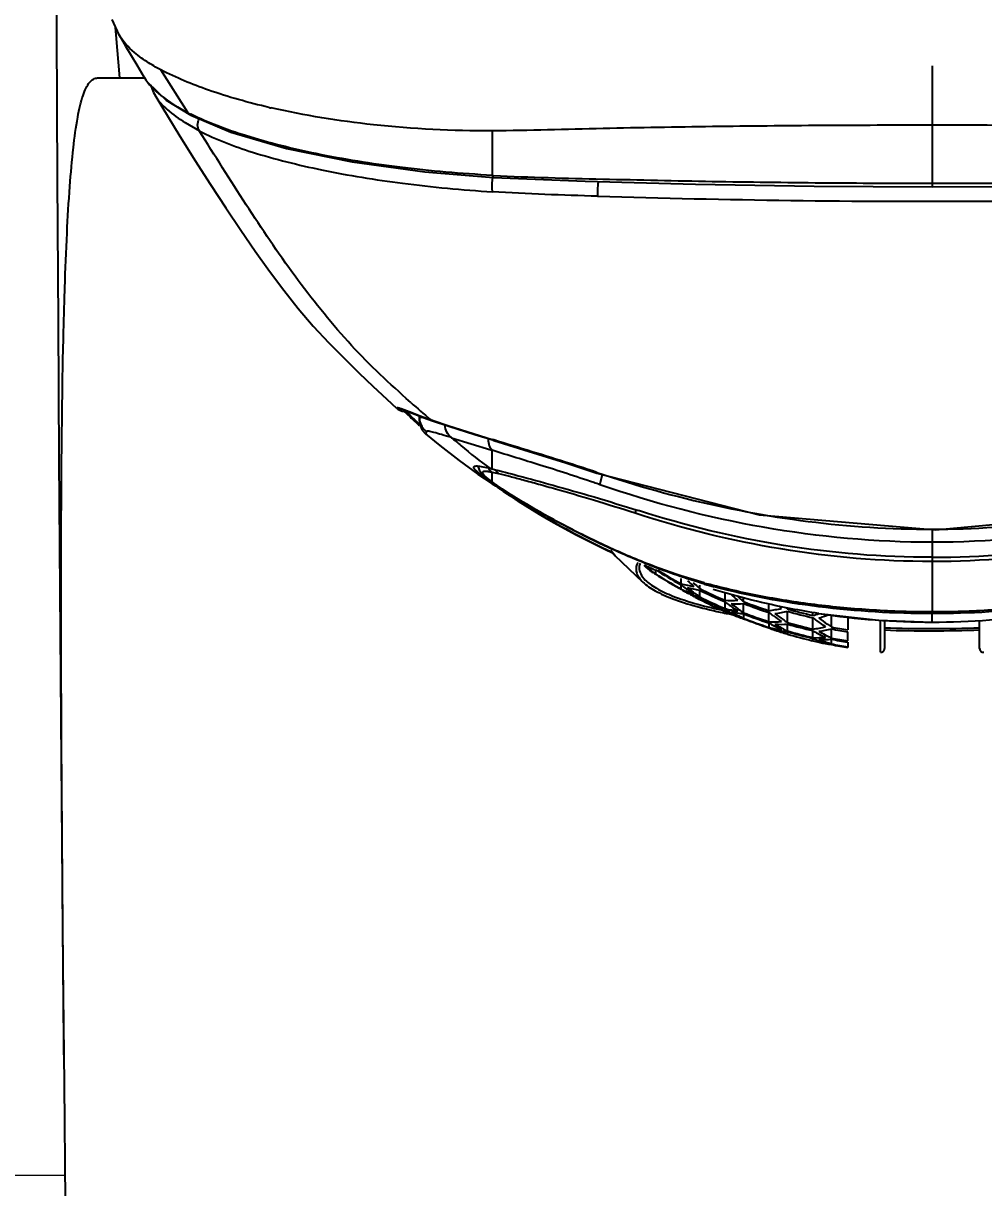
# Model space of a CAD drawing. Header units: millimetres. Extents: x 0 to 4679, y -4094 to -981.
# Drawn here: x 3083.22 to 3109.45, y -3033.3 to -3001.49 of the extents above; entities that cross this region are included whole.
import ezdxf

# ---------------------------------------------------------------- set-up
doc = ezdxf.new("R2010")
doc.units = ezdxf.units.MM
doc.layers.add('내부선 및 부속', color=4, linetype='Continuous')
doc.layers.add('치수선', color=7, linetype='Continuous')
doc.styles.add('____', font='')
doc.styles.add('맑은고딕_치수', font='malgun.ttf', dxfattribs={"height": 25})
doc.styles.get('____').set_extended_font_data('굴림')
doc.dimstyles.new('MSADIM', dxfattribs={"dimtxt": 33, "dimasz": 17, "dimexe": 10, "dimexo": 7.5, "dimgap": 10, "dimtad": 0, "dimtih": 1, "dimtoh": 1, "dimdec": 0, "dimzin": 1, "dimdsep": 46, "dimtxsty": '____', "dimcen": 11.25, "dimadec": 0, "dimazin": 0, "dimtfac": 1, "dimtdec": 0, "dimtix": 1, "dimtmove": 0, "dimatfit": 3, "dimfxl": 1, "dimtolj": 1, "dimtzin": 1, "dimarcsym": 0})
doc.dimstyles.new('계림치수_맑은고딕', dxfattribs={"dimtxt": 25, "dimasz": 20, "dimexe": 20, "dimexo": 0.0625, "dimgap": 10, "dimtad": 1, "dimdec": 0, "dimzin": 0, "dimdsep": 46, "dimtxsty": '맑은고딕_치수', "dimcen": 0.09, "dimadec": 0, "dimazin": 0, "dimtfac": 1, "dimtdec": 0, "dimtofl": 0, "dimtmove": 0, "dimatfit": 3, "dimfxl": 1, "dimtolj": 1, "dimtzin": 0, "dimarcsym": 0})

# ---------------------------------------------------------------- blocks, each defined once
blk = doc.blocks.new('*D9')
at = {"layer": '치수선', "color": 0, "lineweight": -2, "transparency": 16777216}
for p, q in [((2998.042, -3082.963), (2998.042, -2899.272)), ((3218.042, -3082.963), (3218.042, -2899.272)), ((3015.042, -2909.272), (3201.042, -2909.272))]:
    blk.add_line(p, q, dxfattribs=at)
at = {"layer": '치수선', "color": 0, "transparency": 16777216}
for points in [[(3015.042, -2906.438), (3015.042, -2912.105), (2998.042, -2909.272)], [(3201.042, -2906.438), (3201.042, -2912.105), (3218.042, -2909.272)]]:
    blk.add_solid(points, dxfattribs=at)
at = {"layer": '치수선', "color": 0, "transparency": 16777216, "insert": (3108.042, -2886.455), "char_height": 25, "attachment_point": 5, "style": '____'}
blk.add_mtext('\\A1;220', dxfattribs=at)
blk = doc.blocks.new('*D32')
at = {"layer": '치수선', "color": 0, "lineweight": -2, "transparency": 16777216}
for p, q in [((2757.987, -3028.022), (2757.987, -2821.2)), ((3458.042, -3028.022), (3458.042, -2821.2)), ((2777.987, -2841.2), (3438.042, -2841.2))]:
    blk.add_line(p, q, dxfattribs=at)
at = {"layer": '치수선', "color": 0, "transparency": 16777216}
for points in [[(2777.987, -2837.866), (2777.987, -2844.533), (2757.987, -2841.2)], [(3438.042, -2837.866), (3438.042, -2844.533), (3458.042, -2841.2)]]:
    blk.add_solid(points, dxfattribs=at)
at = {"layer": '치수선', "color": 0, "transparency": 16777216, "insert": (3108.014, -2818.283), "char_height": 25, "attachment_point": 5, "style": '맑은고딕_치수'}
blk.add_mtext('\\A1;700', dxfattribs=at)

msp = doc.modelspace()

# ---------------------------------------------------------------- linework, layer by layer
at = {"layer": '내부선 및 부속', "linetype": 'Continuous'}
for p, q in [((3084.106, -2997.603), (3084.125, -3001.725)), ((3085.641, -3001.382), (3085.831, -3001.801)), ((3084.125, -3001.725), (3084.147, -3005.755)), ((3085.734, -3001.599), (3085.751, -3001.801)), ((3085.751, -3001.801), (3085.851, -3002.977)), ((3085.827, -3001.794), (3086.016, -3002.11)), ((3086.016, -3002.11), (3086.323, -3002.625)), ((3086.323, -3002.625), (3086.516, -3002.948)), ((3108.041, -3002.646), (3108.041, -3005.855)), ((3085.248, -3002.981), (3085.562, -3002.979)), ((3085.849, -3002.977), (3086.545, -3002.973)), ((3086.516, -3002.948), (3086.524, -3002.961)), ((3087.715, -3003.928), (3086.978, -3002.761)), ((3086.616, -3003.091), (3087.126, -3003.584)), ((3086.695, -3003.167), (3086.774, -3003.379)), ((3086.774, -3003.379), (3086.829, -3003.472)), ((3086.81, -3003.442), (3086.829, -3003.472)), ((3086.81, -3003.442), (3087.028, -3003.804)), ((3087.126, -3003.584), (3087.797, -3003.998)), ((3087.028, -3003.804), (3087.471, -3004.526)), ((3087.714, -3003.928), (3087.767, -3003.981)), ((3087.796, -3003.999), (3088.887, -3004.461)), ((3087.64, -3004.2), (3088.03, -3004.425)), ((3087.471, -3004.526), (3087.909, -3005.224)), ((3088.887, -3004.461), (3090.413, -3004.91)), ((3096.03, -3004.427), (3096.03, -3005.641)), ((3090.413, -3004.91), (3092.199, -3005.274)), ((3087.909, -3005.224), (3088.338, -3005.893)), ((3092.199, -3005.274), (3094.187, -3005.544)), ((3094.187, -3005.544), (3096.064, -3005.699)), ((3084.147, -3005.755), (3084.17, -3009.641)), ((3088.338, -3005.893), (3088.755, -3006.532)), ((3096.015, -3005.856), (3096.014, -3005.987)), ((3096.037, -3005.694), (3096.015, -3005.856)), ((3096.03, -3005.641), (3096.066, -3005.643)), ((3096.064, -3005.699), (3098.566, -3005.802)), ((3098.566, -3005.802), (3101.579, -3005.884)), ((3101.579, -3005.884), (3104.817, -3005.938)), ((3108.041, -3005.855), (3108.041, -3005.956)), ((3096.014, -3005.987), (3096.03, -3006.09)), ((3104.817, -3005.938), (3108.041, -3005.956)), ((3108.041, -3005.956), (3111.266, -3005.938)), ((3088.755, -3006.532), (3089.16, -3007.138)), ((3089.16, -3007.138), (3089.555, -3007.712)), ((3089.555, -3007.712), (3089.943, -3008.258)), ((3089.943, -3008.258), (3090.332, -3008.78)), ((3090.332, -3008.78), (3090.73, -3009.281)), ((3090.73, -3009.281), (3091.14, -3009.761)), ((3084.17, -3009.641), (3084.195, -3013.382)), ((3091.14, -3009.761), (3091.563, -3010.215)), ((3091.563, -3010.215), (3091.993, -3010.648)), ((3091.993, -3010.648), (3092.397, -3011.042)), ((3092.397, -3011.042), (3092.768, -3011.396)), ((3092.768, -3011.396), (3093.151, -3011.754)), ((3093.151, -3011.754), (3093.414, -3011.998)), ((3093.806, -3011.846), (3093.681, -3011.734)), ((3093.414, -3011.998), (3093.415, -3011.999)), ((3093.415, -3011.999), (3093.434, -3011.985)), ((3093.424, -3012.006), (3093.449, -3012.026)), ((3093.449, -3012.026), (3093.506, -3012.059)), ((3093.506, -3012.059), (3093.571, -3012.08)), ((3093.545, -3012.014), (3093.833, -3012.123)), ((3093.571, -3012.08), (3093.642, -3012.085)), ((3093.599, -3012.051), (3093.601, -3012.052)), ((3093.601, -3012.052), (3093.622, -3012.058)), ((3093.622, -3012.058), (3093.657, -3012.07)), ((3093.642, -3012.085), (3093.681, -3012.078)), ((3093.657, -3012.07), (3093.706, -3012.088)), ((3093.706, -3012.088), (3093.768, -3012.11)), ((3093.768, -3012.11), (3093.842, -3012.139)), ((3093.833, -3012.123), (3094.029, -3012.199)), ((3093.842, -3012.139), (3094.03, -3012.21)), ((3094.029, -3012.199), (3094.059, -3012.21)), ((3094.03, -3012.21), (3094.144, -3012.252)), ((3094.037, -3012.212), (3094.037, -3012.223)), ((3094.037, -3012.223), (3094.037, -3012.216)), ((3094.037, -3012.216), (3094.037, -3012.216)), ((3094.037, -3012.233), (3094.039, -3012.256)), ((3094.037, -3012.237), (3094.037, -3012.32)), ((3094.042, -3012.256), (3094.042, -3012.214)), ((3094.139, -3012.269), (3094.044, -3012.254)), ((3094.059, -3012.21), (3094.335, -3012.311)), ((3094.391, -3012.346), (3094.139, -3012.269)), ((3094.144, -3012.252), (3094.272, -3012.3)), ((3093.876, -3012.326), (3093.916, -3012.362)), ((3094.037, -3012.32), (3094.037, -3012.328)), ((3094.037, -3012.328), (3094.06, -3012.474)), ((3094.06, -3012.474), (3094.118, -3012.6)), ((3094.118, -3012.6), (3094.205, -3012.701)), ((3094.272, -3012.3), (3094.395, -3012.345)), ((3094.395, -3012.345), (3094.335, -3012.311)), ((3094.395, -3012.345), (3094.844, -3012.496)), ((3094.813, -3012.475), (3096.03, -3012.852)), ((3094.844, -3012.496), (3095.552, -3012.716)), ((3094.205, -3012.7), (3094.594, -3013.023)), ((3094.916, -3012.807), (3095.989, -3013.138)), ((3095.552, -3012.716), (3096.071, -3012.879)), ((3096.03, -3012.854), (3096.071, -3012.88)), ((3096.072, -3012.867), (3096.03, -3012.854)), ((3096.071, -3012.88), (3096.071, -3012.88)), ((3096.071, -3012.88), (3096.895, -3013.138)), ((3094.594, -3013.023), (3095.121, -3013.433)), ((3095.966, -3013.069), (3096.029, -3013.151)), ((3095.989, -3013.138), (3096.03, -3013.15)), ((3096.895, -3013.138), (3098.037, -3013.494)), ((3084.195, -3013.382), (3084.22, -3016.992)), ((3095.121, -3013.433), (3095.634, -3013.8)), ((3098.037, -3013.494), (3098.888, -3013.772)), ((3095.633, -3013.582), (3095.673, -3013.687)), ((3095.634, -3013.8), (3096.023, -3014.058)), ((3095.673, -3013.687), (3095.728, -3013.766)), ((3095.681, -3013.586), (3095.964, -3013.643)), ((3095.728, -3013.766), (3095.789, -3013.83)), ((3095.789, -3013.83), (3095.859, -3013.893)), ((3095.963, -3013.644), (3096.002, -3013.653)), ((3096.03, -3013.755), (3095.968, -3013.701)), ((3096.002, -3013.653), (3096.02, -3013.657)), ((3096.03, -3013.653), (3096.03, -3013.645)), ((3096.03, -3013.659), (3096.03, -3013.653)), ((3096.03, -3013.953), (3096.03, -3013.755)), ((3096.213, -3013.796), (3096.03, -3013.756)), ((3098.888, -3013.772), (3098.887, -3013.756)), ((3098.888, -3013.773), (3103.321, -3014.914)), ((3098.968, -3014.092), (3099.042, -3013.814)), ((3095.859, -3013.893), (3095.941, -3013.959)), ((3095.941, -3013.959), (3096.01, -3014.011)), ((3096.009, -3014.008), (3096.065, -3014.049)), ((3096.03, -3014.014), (3096.03, -3013.953)), ((3096.03, -3014.023), (3096.03, -3014.014)), ((3096.03, -3014.024), (3096.03, -3014.046)), ((3096.03, -3014.046), (3096.03, -3014.066)), ((3096.038, -3014.051), (3096.03, -3014.046)), ((3096.03, -3014.066), (3096.03, -3014.066)), ((3096.03, -3014.066), (3096.114, -3014.12)), ((3096.065, -3014.049), (3096.151, -3014.109)), ((3096.065, -3014.089), (3096.253, -3014.216)), ((3096.114, -3014.12), (3096.24, -3014.2)), ((3096.151, -3014.109), (3096.219, -3014.156)), ((3096.219, -3014.155), (3096.231, -3014.163)), ((3096.219, -3014.156), (3096.603, -3014.404)), ((3096.231, -3014.163), (3096.219, -3014.156)), ((3096.24, -3014.2), (3096.293, -3014.234)), ((3096.253, -3014.216), (3096.349, -3014.28)), ((3096.603, -3014.404), (3097.099, -3014.702)), ((3097.099, -3014.702), (3097.662, -3015.021)), ((3099.95, -3014.777), (3099.93, -3014.872)), ((3097.662, -3015.021), (3098.29, -3015.355)), ((3103.321, -3014.914), (3108.135, -3015.328)), ((3108.135, -3015.328), (3112.905, -3014.884)), ((3098.29, -3015.355), (3098.978, -3015.695)), ((3108.041, -3015.333), (3108.041, -3015.664)), ((3098.978, -3015.695), (3099.717, -3016.026)), ((3108.041, -3015.664), (3108.041, -3017.614)), ((3099.255, -3015.884), (3099.39, -3016.032)), ((3099.39, -3016.032), (3099.271, -3015.893)), ((3100.141, -3016.75), (3099.39, -3016.032)), ((3099.717, -3016.026), (3100.47, -3016.329)), ((3100.003, -3016.212), (3099.979, -3016.267)), ((3100.171, -3016.285), (3100.236, -3016.351)), ((3100.236, -3016.351), (3100.313, -3016.416)), ((3100.326, -3016.352), (3100.337, -3016.357)), ((3100.47, -3016.329), (3101.201, -3016.589)), ((3100.497, -3016.532), (3100.497, -3016.422)), ((3108.048, -3016.19), (3108.035, -3016.19)), ((3100.326, -3016.425), (3100.332, -3016.43)), ((3101.819, -3016.776), (3101.176, -3016.58)), ((3101.186, -3016.795), (3101.186, -3016.651)), ((3101.201, -3016.589), (3101.828, -3016.779)), ((3084.22, -3016.992), (3084.247, -3020.49)), ((3101.173, -3016.819), (3101.186, -3016.826)), ((3101.188, -3016.941), (3101.188, -3016.826)), ((3101.363, -3017.019), (3101.359, -3017.017)), ((3101.688, -3016.971), (3101.697, -3016.972)), ((3101.695, -3016.929), (3101.695, -3016.834)), ((3101.695, -3017.154), (3101.695, -3016.972)), ((3101.828, -3016.779), (3101.819, -3016.776)), ((3101.828, -3016.779), (3101.819, -3016.776)), ((3101.829, -3016.78), (3101.828, -3016.779)), ((3102.386, -3017.248), (3102.386, -3017.032)), ((3101.521, -3017.109), (3101.526, -3017.111)), ((3101.689, -3017.172), (3101.695, -3017.174)), ((3101.697, -3017.225), (3101.697, -3017.174)), ((3102.37, -3017.284), (3102.388, -3017.291)), ((3102.386, -3017.475), (3102.386, -3017.291)), ((3102.895, -3017.286), (3102.895, -3017.172)), ((3102.895, -3017.588), (3102.895, -3017.34)), ((3103.586, -3017.532), (3103.586, -3017.346)), ((3102.354, -3017.593), (3102.368, -3017.596)), ((3102.388, -3017.551), (3102.365, -3017.541)), ((3102.368, -3017.596), (3102.382, -3017.599)), ((3102.378, -3017.492), (3102.386, -3017.496)), ((3102.388, -3017.551), (3102.388, -3017.496)), ((3102.401, -3017.557), (3102.388, -3017.551)), ((3102.533, -3017.629), (3102.547, -3017.632)), ((3102.72, -3017.691), (3102.728, -3017.694)), ((3102.897, -3017.743), (3102.897, -3017.62)), ((3103.586, -3017.834), (3103.586, -3017.586)), ((3104.095, -3017.857), (3104.095, -3017.548)), ((3104.786, -3017.665), (3104.786, -3017.578)), ((3104.946, -3017.609), (3106.576, -3017.792)), ((3105.295, -3017.977), (3105.295, -3017.648)), ((3108.041, -3017.845), (3108.041, -3017.614)), ((3103.576, -3017.863), (3103.586, -3017.866)), ((3103.588, -3017.991), (3103.588, -3017.866)), ((3104.095, -3018.087), (3104.095, -3017.9)), ((3104.786, -3018.036), (3104.786, -3017.728)), ((3105.741, -3017.698), (3105.741, -3018.057)), ((3106.576, -3017.792), (3108.041, -3017.845)), ((3106.631, -3018.668), (3106.631, -3017.794)), ((3106.741, -3017.798), (3106.741, -3018.569)), ((3108.041, -3017.845), (3108.041, -3017.845)), ((3109.341, -3018.569), (3109.341, -3017.794)), ((3103.746, -3018.063), (3103.759, -3018.068)), ((3103.924, -3018.116), (3103.909, -3018.111)), ((3103.91, -3018.118), (3103.928, -3018.123)), ((3103.928, -3018.123), (3103.91, -3018.118)), ((3103.93, -3018.118), (3103.924, -3018.116)), ((3104.097, -3018.174), (3104.097, -3018.109)), ((3104.776, -3018.077), (3104.788, -3018.079)), ((3104.781, -3018.288), (3104.786, -3018.289)), ((3104.786, -3018.268), (3104.786, -3018.079)), ((3104.788, -3018.356), (3104.788, -3018.289)), ((3105.295, -3018.279), (3105.295, -3018.03)), ((3105.297, -3018.44), (3105.297, -3018.311)), ((3105.741, -3018.358), (3105.741, -3018.109)), ((3104.788, -3018.356), (3104.77, -3018.352)), ((3104.98, -3018.402), (3104.951, -3018.395)), ((3104.951, -3018.395), (3104.963, -3018.397)), ((3104.96, -3018.389), (3104.952, -3018.388)), ((3104.963, -3018.397), (3104.98, -3018.401)), ((3105.141, -3018.389), (3105.124, -3018.383)), ((3105.124, -3018.428), (3105.13, -3018.429)), ((3105.129, -3018.432), (3105.124, -3018.431)), ((3105.297, -3018.458), (3105.297, -3018.452)), ((3105.736, -3018.39), (3105.741, -3018.391)), ((3105.741, -3018.39), (3105.741, -3018.52)), ((3105.741, -3018.55), (3105.741, -3018.532)), ((3084.247, -3020.49), (3084.275, -3023.891)), ((3084.275, -3023.891), (3084.304, -3027.212)), ((3084.304, -3027.212), (3084.335, -3030.469)), ((3084.335, -3030.469), (3084.366, -3033.67))]:
    msp.add_line(p, q, dxfattribs=at)
at = {"layer": '내부선 및 부속', "linetype": 'Continuous', "lineweight": 18}
msp.add_line((3084.359, -3032.963), (2808.042, -3032.963), dxfattribs=at)
at = {"layer": '내부선 및 부속', "linetype": 'Continuous'}
for centre, radius, start, end in [((3085.178, -2928.139), 74.841, 270.29392, 270.51353), ((3090.713, -2998.135), 6.523, 242.6292, 243.4382), ((3087.898, -3003.801), 0.223, 233.9338, 242.6756), ((3094.451, -2984.399), 19.906, 256.8909, 257.0397), ((3128.461, -2972.966), 52.083, 228.2893, 229.0639), ((3108.101, -2996.9), 20.983, 226.4139, 227.3198), ((3101.505, -3004.571), 10.848, 223.6006, 225.2883), ((3102.801, -3003.278), 12.679, 225.236, 225.5442), ((3094.535, -3012.244), 0.498, 181.3728, 189.5653), ((3108.097, -2996.903), 20.978, 227.4669, 227.6542), ((3103.103, -3002.971), 13.11, 225.5439, 225.8147), ((3103.411, -3002.654), 13.552, 225.8152, 226.1903), ((3108.096, -2996.905), 20.976, 227.6542, 227.8902), ((3094.538, -3012.243), 0.501, 189.5484, 232.5473), ((3099.193, -2998.789), 14.369, 250.2399, 250.4848), ((3099.673, -2997.426), 15.814, 250.4952, 252.1013), ((3024.043, -3013.422), 71.987, 359.92838, 0.21659), ((3052.363, -3013.457), 43.667, 359.7528, 359.9276), ((3096.203, -3013.503), 0.307, 205.2708, 216.1755), ((3096.19, -3013.512), 0.291, 216.2389, 220.3818), ((3095.573, -3015.601), 1.994, 76.7691, 77.0452), ((3099.932, -3008.28), 6.963, 234.8271, 235.577), ((3100.249, -3007.818), 7.523, 235.5748, 235.8915), ((3098.138, -3011.145), 3.568, 233.3654, 233.5921), ((3098.243, -3011.003), 3.745, 233.5917, 233.7695), ((3098.802, -3010.253), 4.679, 233.6722, 234.5695), ((3102.734, -3004.172), 11.935, 235.869, 236.7847), ((3099.688, -3009.012), 6.204, 234.5429, 235.2953), ((3100.572, -3007.74), 7.753, 235.2791, 235.8363), ((3108.041, -2996.962), 20.897, 235.4022, 245.3053), ((3103.924, -3002.358), 14.105, 236.779, 237.2133), ((3102.031, -3005.571), 10.367, 235.9753, 236.433), ((3084.296, -3056.405), 44.785, 70.876, 71.1039), ((3103.602, -3003.175), 13.231, 236.5032, 238.1471), ((3108.273, -2996.432), 21.465, 236.1807, 240.007), ((3108.253, -2996.48), 21.414, 236.189, 237.8237), ((3108.554, -2995.969), 22.004, 236.7324, 245.1489), ((3108.456, -2996.158), 21.795, 237.8238, 245.1114), ((3108.703, -2995.713), 22.303, 239.9719, 240.3737), ((3108.725, -2995.675), 22.347, 240.3737, 240.5642), ((3108.735, -2995.657), 22.367, 240.564, 241.2912), ((3108.694, -2995.733), 22.28, 241.2913, 241.4836), ((3108.597, -2995.912), 22.078, 241.4819, 242.7237), ((3108.403, -2996.289), 21.653, 242.7231, 244.7029), ((3108.236, -2996.636), 21.269, 244.7098, 244.9369), ((3103.76, -3011.892), 5.673, 230.7566, 234.2171), ((3101.703, -3013.251), 3.393, 243.5553, 246.0654), ((3103.383, -3012.101), 5.296, 234.5762, 234.7441), ((3101.656, -3013.357), 3.277, 246.2711, 249.2513), ((3107.961, -3004.462), 14.098, 238.0263, 241.218), ((3101.221, -3015.246), 1.481, 232.7977, 234.5354), ((3102.273, -3013.196), 3.771, 238.9063, 239.0306), ((3101.319, -3015.108), 1.651, 234.5341, 236.1506), ((3102.452, -3013.245), 3.83, 237.6087, 239.2822), ((3103.579, -3012.141), 5.365, 234.2315, 234.9364), ((3107.958, -3004.764), 13.94, 237.6318, 240.6858), ((3107.958, -3004.719), 13.972, 237.7219, 240.7742), ((3107.962, -3004.418), 14.111, 238.2998, 241.3031), ((3106.27, -3011.439), 7.206, 227.0663, 228.8948), ((3107.968, -3004.746), 13.96, 240.6852, 240.9344), ((3107.968, -3004.702), 13.992, 240.7737, 241.014), ((3102.008, -3013.761), 3.144, 254.8374, 258.1345), ((3104.98, -3012.063), 6.09, 231.467, 233.1195), ((3103.655, -3012.879), 4.76, 238.7575, 240.9952), ((3102.674, -3013.804), 3.472, 244.6561, 247.7365), ((3104.866, -3012.213), 5.902, 233.1265, 233.4503), ((3103.553, -3013.059), 4.553, 241.0106, 241.7989), ((3102.168, -3013.844), 3.163, 255.0204, 258.0929), ((3105.102, -3012.183), 6.027, 231.5002, 233.4679), ((3102.832, -3013.882), 3.483, 244.8382, 247.8925), ((3103.871, -3012.871), 4.867, 238.8157, 239.5596), ((3104.752, -3012.368), 5.709, 233.4444, 235.6695), ((3102.001, -3013.796), 3.108, 258.1374, 261.3305), ((3102.63, -3013.912), 3.355, 247.8261, 250.9105), ((3104.985, -3012.341), 5.831, 233.4725, 233.9378), ((3102.161, -3013.878), 3.129, 258.095, 261.2999), ((3106.53, -3011.378), 7.361, 227.1117, 227.6886), ((3104.872, -3012.497), 5.637, 233.9306, 235.6995), ((3106.372, -3011.552), 7.126, 227.6848, 228.9787), ((3107.995, -3004.207), 14.196, 243.6546, 246.7268), ((3107.995, -3004.25), 14.196, 243.6624, 246.6571), ((3106.403, -3000.2), 17.198, 254.5741, 254.7819), ((3105.618, -3003.705), 13.637, 253.8679, 254.9989), ((3103.801, -3012.989), 4.73, 239.5564, 240.9876), ((3103.706, -3013.161), 4.534, 240.9847, 242.8897), ((3102.789, -3013.987), 3.37, 247.9871, 250.9432), ((3103.645, -3013.279), 4.401, 242.8967, 243.4036), ((3103.626, -3013.318), 4.357, 243.4039, 243.7226), ((3107.995, -3004.501), 14.134, 243.5324, 246.6209), ((3107.995, -3004.545), 14.113, 243.4902, 246.5501), ((3107.993, -3004.804), 13.926, 243.1192, 246.1625), ((3102.571, -3014.033), 3.22, 266.7131, 272.8772), ((3106.21, -3012.374), 6.228, 232.1401, 233.6075), ((3107.511, -3011.644), 7.365, 227.4856, 229.5515), ((3102.732, -3014.105), 3.239, 266.7935, 272.9226), ((3106.334, -3012.466), 6.169, 232.1723, 234.1898), ((3107.742, -3011.597), 7.474, 227.6549, 228.4479), ((3107.579, -3011.782), 7.228, 228.446, 229.6046), ((3108.018, -3004.006), 14.234, 248.9058, 251.8585), ((3108.018, -3004.048), 14.244, 248.9295, 251.8795), ((3105.464, -3002.548), 15.363, 258.4264, 259.0007), ((3103.159, -3014.316), 3.253, 256.2491, 259.4337), ((3104.915, -3013.235), 4.954, 239.3062, 241.3073), ((3103.821, -3014.318), 3.536, 246.3277, 248.567), ((3106.095, -3012.529), 6.035, 233.6124, 234.1575), ((3103.801, -3014.367), 3.484, 248.5714, 249.0822), ((3104.844, -3013.363), 4.808, 241.3158, 241.6225), ((3105.629, -3001.709), 16.218, 259.046, 259.2018), ((3105.101, -3013.255), 5, 239.3345, 241.0625), ((3103.313, -3014.405), 3.241, 256.4025, 259.487), ((3103.792, -3014.39), 3.459, 249.0816, 250.0774), ((3104.781, -3013.481), 4.675, 241.6169, 244.0063), ((3105.977, -3012.693), 5.833, 234.1531, 236.1993), ((3103.154, -3014.341), 3.227, 259.4362, 262.4857), ((3103.972, -3014.401), 3.52, 247.2651, 249.1693), ((3103.777, -3014.434), 3.412, 250.0752, 252.179), ((3105.03, -3013.383), 4.854, 241.0684, 241.6356), ((3103.308, -3014.43), 3.216, 259.4893, 262.5388), ((3106.216, -3012.629), 5.968, 234.1946, 234.6486), ((3105.006, -3013.427), 4.804, 241.6361, 241.8887), ((3103.942, -3014.48), 3.435, 249.3089, 252.2536), ((3104.96, -3013.512), 4.707, 241.8848, 243.2992), ((3106.113, -3012.775), 5.79, 234.6429, 236.2318), ((3108.018, -3004.297), 14.244, 248.922, 251.8722), ((3108.018, -3004.34), 14.234, 248.9058, 251.8169), ((3103.109, -3013.969), 3.595, 277.6285, 283.2428), ((3107.448, -3012.535), 6.358, 232.6092, 233.934), ((3107.254, -3012.803), 6.026, 233.93, 236.5543), ((3103.278, -3014.073), 3.57, 277.6042, 283.2575), ((3107.53, -3012.668), 6.224, 232.6041, 235.1299), ((3108.599, -3011.909), 7.258, 229.1309, 229.9908), ((3108.753, -3011.933), 7.246, 229.3822, 230.0019), ((3108.032, -3003.818), 14.222, 253.9313, 256.8082), ((3108.032, -3003.859), 14.243, 253.9628, 256.835), ((3103.57, -3013.758), 4.092, 287.296, 289.6731), ((3108.057, -2997.258), 20.587, 261.3087, 269.9559), ((3103.715, -3013.762), 4.16, 287.7673, 291.1988), ((3104.907, -3013.619), 4.588, 243.3023, 244.0194), ((3108.017, -3004.638), 14.079, 248.6641, 251.6536), ((3108.018, -3004.594), 14.11, 248.7217, 251.7034), ((3103.733, -3014.498), 3.34, 267.4841, 273.4283), ((3106.171, -3013.447), 5.119, 239.677, 241.4912), ((3105.153, -3014.159), 4.15, 247.8162, 250.1793), ((3104.321, -3014.767), 3.306, 257.1934, 260.1593), ((3106.101, -3013.574), 4.974, 241.4979, 241.9239), ((3103.896, -3014.554), 3.352, 267.519, 273.441), ((3106.31, -3013.537), 5.061, 239.6159, 241.8542), ((3106.035, -3013.698), 4.834, 241.9189, 244.2131), ((3106.243, -3013.662), 4.919, 241.8593, 242.228), ((3107.345, -3012.932), 5.901, 235.133, 236.5761), ((3108.032, -3004.105), 14.304, 254.0258, 256.885), ((3108.032, -3004.148), 14.304, 254.033, 256.8444), ((3104.275, -3014.369), 3.703, 277.9334, 283.3884), ((3108.679, -3012.585), 6.449, 232.889, 234.0931), ((3108.487, -3012.851), 6.122, 234.0879, 236.7667), ((3103.754, -3013.88), 4.036, 287.2524, 287.7587), ((3108.749, -3012.72), 6.291, 232.8592, 235.447), ((3108.568, -3012.982), 5.972, 235.4513, 236.772), ((3108.038, -3003.93), 14.313, 258.9503, 260.7653), ((3108.036, -2980.081), 37.94, 268.0444, 270.0075), ((3108.042, -2979.836), 38.185, 269.9987, 271.9494), ((3104.483, -3014.817), 3.315, 257.2273, 260.256), ((3105.329, -3014.184), 4.176, 247.7862, 250.1208), ((3104.317, -3014.788), 3.286, 260.2284, 263.2763), ((3105.088, -3014.34), 3.957, 250.3818, 252.6875), ((3104.48, -3014.837), 3.295, 260.3453, 263.2395), ((3105.262, -3014.37), 3.978, 250.4278, 252.6489), ((3106.181, -3013.782), 4.784, 242.2208, 244.1552), ((3105.236, -3014.454), 3.89, 252.6562, 252.9775), ((3108.032, -3004.399), 14.243, 253.9556, 256.8279), ((3108.032, -3004.443), 14.222, 253.9313, 256.787), ((3108.031, -3004.7), 14.036, 253.7213, 256.5655), ((3104.908, -3014.852), 3.418, 267.9491, 273.7573), ((3106.404, -3014.313), 4.293, 247.8659, 250.0482), ((3107.405, -3013.575), 5.209, 239.8425, 241.4972), ((3107.336, -3013.701), 5.066, 241.5026, 242.0294), ((3104.447, -3014.459), 3.671, 277.8899, 283.3916), ((3107.549, -3013.628), 5.168, 239.8151, 242.0036), ((3105.069, -3014.919), 3.4, 268.0008, 273.8111), ((3106.573, -3014.335), 4.3, 247.8305, 250.3025), ((3107.267, -3013.831), 4.919, 242.0248, 244.2753), ((3107.479, -3013.758), 5.02, 242.0082, 242.4721), ((3107.418, -3013.877), 4.886, 242.4662, 244.252), ((3108.038, -3004.22), 14.324, 258.9584, 260.772), ((3108.038, -3004.264), 14.313, 258.9503, 260.7433), ((3108.038, -3003.972), 14.324, 258.9655, 260.772), ((3108.037, -2979.847), 38.235, 268.0551, 270.0074), ((3108.042, -2979.604), 38.477, 269.9988, 271.9387), ((3105.504, -3015.079), 3.354, 257.6735, 260.5291), ((3106.368, -3014.409), 4.19, 250.056, 250.3512), ((3106.333, -3014.51), 4.084, 250.3417, 252.9052), ((3105.501, -3015.097), 3.336, 260.6735, 263.6592), ((3105.668, -3015.117), 3.356, 258.1731, 260.6762), ((3105.772, -3014.855), 3.634, 257.4095, 259.717), ((3105.753, -3014.964), 3.523, 259.8125, 262.5256), ((3105.665, -3015.132), 3.341, 260.7781, 263.6352), ((3106.504, -3014.529), 4.093, 250.5482, 252.8528), ((3108.038, -3004.561), 14.159, 258.8296, 260.665), ((3108.038, -3004.517), 14.19, 258.8617, 260.6857), ((3108.037, -3004.825), 13.905, 258.6358, 260.4985), ((3106.641, -3018.569), 0.1, 264.2402, 0), ((3109.441, -3018.569), 0.1, 180, 275.7598)]:
    msp.add_arc(centre, radius, start, end, dxfattribs=at)
for points, knots in [([(3086.45, -3002.437), (3086.383, -3002.388), (3086.149, -3002.204), (3085.939, -3001.981), (3085.828, -3001.797)], [0, 0, 0, 0, 0.277891, 1, 1, 1, 1]), ([(3086.978, -3002.761), (3086.93, -3002.735), (3086.749, -3002.636), (3086.573, -3002.526), (3086.45, -3002.437)], [0, 0, 0, 0, 0.265122, 1, 1, 1, 1]), ([(3084.332, -3029.67), (3084.315, -3027.823), (3084.283, -3024.261), (3084.253, -3019.16), (3084.253, -3014.586), (3084.288, -3011.162), (3084.349, -3008.78), (3084.407, -3007.29), (3084.481, -3006.014), (3084.573, -3004.957), (3084.671, -3004.219), (3084.769, -3003.745), (3084.844, -3003.475), (3084.926, -3003.262), (3085.018, -3003.107), (3085.123, -3003.003), (3085.209, -3002.983), (3085.248, -3002.981)], [0, 0, 0, 0, 0.205969, 0.397241, 0.568847, 0.716012, 0.779066, 0.834585, 0.88223, 0.921688, 0.952799, 0.96523, 0.975609, 0.984007, 0.990576, 0.995656, 1, 1, 1, 1]), ([(3086.524, -3002.961), (3086.637, -3003.155), (3087.016, -3003.523), (3087.456, -3003.793), (3087.715, -3003.928)], [0, 0, 0, 0, 0.43471, 1, 1, 1, 1]), ([(3089.936, -3003.786), (3089.376, -3003.655), (3088.367, -3003.375), (3087.396, -3002.977), (3086.978, -3002.761)], [0, 0, 0, 0, 0.550183, 1, 1, 1, 1]), ([(3086.828, -3003.472), (3086.914, -3003.611), (3087.169, -3003.883), (3087.469, -3004.093), (3087.64, -3004.2)], [0, 0, 0, 0, 0.447393, 1, 1, 1, 1]), ([(3096.03, -3005.641), (3095.185, -3005.595), (3093.574, -3005.457), (3091.32, -3005.098), (3089.405, -3004.627), (3088.275, -3004.209), (3087.796, -3003.97)], [0, 0, 0, 0, 0.300376, 0.573929, 0.809941, 1, 1, 1, 1]), ([(3096.03, -3004.427), (3094.946, -3004.427), (3092.916, -3004.328), (3090.907, -3004.009), (3089.986, -3003.797)], [0, 0, 0, 0, 0.53437, 1, 1, 1, 1]), ([(3088.03, -3004.425), (3087.998, -3004.38), (3087.965, -3004.263), (3087.999, -3004.148), (3088.028, -3004.097)], [0, 0, 0, 0, 0.482368, 1, 1, 1, 1]), ([(3108.041, -3004.272), (3107.041, -3004.272), (3105.041, -3004.277), (3102.045, -3004.307), (3099.042, -3004.355), (3097.038, -3004.415), (3096.03, -3004.427)], [0, 0, 0, 0, 0.2499, 0.499356, 0.748244, 1, 1, 1, 1]), ([(3120.053, -3004.427), (3119.045, -3004.415), (3117.041, -3004.355), (3114.038, -3004.307), (3111.042, -3004.277), (3109.042, -3004.272), (3108.041, -3004.272)], [0, 0, 0, 0, 0.251756, 0.500644, 0.7501, 1, 1, 1, 1]), ([(3093.681, -3011.734), (3093.407, -3011.489), (3092.858, -3010.989), (3091.807, -3009.907), (3090.605, -3008.395), (3089.291, -3006.444), (3088.452, -3005.1), (3088.027, -3004.425)], [0, 0, 0, 0, 0.119024, 0.239739, 0.487595, 0.74222, 1, 1, 1, 1]), ([(3088.028, -3004.426), (3088.49, -3004.664), (3089.592, -3005.077), (3091.455, -3005.538), (3093.648, -3005.89), (3095.211, -3006.037), (3096.03, -3006.09)], [0, 0, 0, 0, 0.190001, 0.426928, 0.700424, 1, 1, 1, 1]), ([(3096.03, -3005.641), (3096.033, -3005.655), (3096.038, -3005.677), (3096.056, -3005.698), (3096.064, -3005.699)], [0, 0, 0, 0, 0.643761, 1, 1, 1, 1]), ([(3096.066, -3005.643), (3097.059, -3005.696), (3099.05, -3005.741), (3102.04, -3005.81), (3105.038, -3005.846), (3107.04, -3005.855), (3108.041, -3005.855)], [0, 0, 0, 0, 0.249118, 0.498707, 0.749137, 1, 1, 1, 1]), ([(3098.922, -3005.808), (3098.918, -3005.844), (3098.906, -3005.979), (3098.9, -3006.114), (3098.906, -3006.214)], [0, 0, 0, 0, 0.264953, 1, 1, 1, 1]), ([(3108.041, -3005.855), (3109.043, -3005.855), (3111.045, -3005.846), (3114.043, -3005.81), (3117.033, -3005.741), (3119.024, -3005.696), (3120.017, -3005.643)], [0, 0, 0, 0, 0.250863, 0.501293, 0.750882, 1, 1, 1, 1]), ([(3120.053, -3006.09), (3119.18, -3006.144), (3117.428, -3006.209), (3114.795, -3006.286), (3112.15, -3006.335), (3108.612, -3006.368), (3104.196, -3006.35), (3100.665, -3006.272), (3098.906, -3006.214)], [0, 0, 0, 0, 0.124053, 0.248537, 0.373698, 0.499213, 0.750329, 1, 1, 1, 1]), ([(3093.434, -3011.985), (3093.437, -3011.982), (3093.45, -3011.983), (3093.486, -3011.992), (3093.52, -3012.004), (3093.545, -3012.014)], [0, 0, 0, 0, 0.1026, 0.305292, 1, 1, 1, 1]), ([(3094.04, -3012.255), (3094.04, -3012.255), (3094.04, -3012.255), (3094.039, -3012.255), (3094.039, -3012.256)], [0, 0, 0, 0, 0.509842, 1, 1, 1, 1]), ([(3094.042, -3012.254), (3094.042, -3012.255), (3094.041, -3012.255), (3094.041, -3012.255), (3094.04, -3012.255)], [0, 0, 0, 0, 0.5158, 1, 1, 1, 1]), ([(3094.044, -3012.254), (3094.044, -3012.254), (3094.043, -3012.254), (3094.042, -3012.254), (3094.042, -3012.254)], [0, 0, 0, 0, 0.513564, 1, 1, 1, 1]), ([(3094.916, -3012.806), (3094.864, -3012.768), (3094.777, -3012.66), (3094.741, -3012.528), (3094.737, -3012.46)], [0, 0, 0, 0, 0.485757, 1, 1, 1, 1]), ([(3094.234, -3012.641), (3094.23, -3012.65), (3094.224, -3012.665), (3094.218, -3012.684), (3094.214, -3012.694), (3094.212, -3012.7), (3094.207, -3012.7), (3094.206, -3012.699)], [0, 0, 0, 0, 0.431696, 0.747355, 0.854276, 0.924918, 1, 1, 1, 1]), ([(3094.916, -3012.806), (3094.825, -3012.78), (3094.663, -3012.729), (3094.458, -3012.666), (3094.325, -3012.635), (3094.26, -3012.627), (3094.237, -3012.634), (3094.234, -3012.641)], [0, 0, 0, 0, 0.401642, 0.713887, 0.912503, 0.969067, 1, 1, 1, 1]), ([(3094.916, -3012.807), (3095.002, -3012.879), (3095.343, -3013.168), (3095.692, -3013.448), (3095.963, -3013.644)], [0, 0, 0, 0, 0.251504, 1, 1, 1, 1]), ([(3095.915, -3012.825), (3095.915, -3012.847), (3095.917, -3012.931), (3095.937, -3013.015), (3095.966, -3013.069)], [0, 0, 0, 0, 0.270833, 1, 1, 1, 1]), ([(3098.887, -3013.756), (3098.641, -3013.673), (3097.706, -3013.367), (3096.763, -3013.086), (3096.072, -3012.867)], [0, 0, 0, 0, 0.263763, 1, 1, 1, 1]), ([(3098.799, -3014.034), (3098.312, -3013.867), (3097.39, -3013.569), (3096.462, -3013.288), (3096.029, -3013.151)], [0, 0, 0, 0, 0.531595, 1, 1, 1, 1]), ([(3095.523, -3013.613), (3095.523, -3013.605), (3095.533, -3013.587), (3095.569, -3013.58), (3095.619, -3013.579), (3095.658, -3013.583), (3095.681, -3013.586)], [0, 0, 0, 0, 0.131049, 0.315993, 0.602856, 1, 1, 1, 1]), ([(3095.921, -3013.972), (3095.863, -3013.931), (3095.762, -3013.857), (3095.637, -3013.756), (3095.563, -3013.685), (3095.53, -3013.64), (3095.523, -3013.621), (3095.523, -3013.613)], [0, 0, 0, 0, 0.393929, 0.690918, 0.891016, 0.955861, 1, 1, 1, 1]), ([(3096.03, -3013.755), (3095.993, -3013.748), (3095.941, -3013.739), (3095.877, -3013.732), (3095.839, -3013.73), (3095.809, -3013.731), (3095.786, -3013.736), (3095.77, -3013.745), (3095.763, -3013.761), (3095.766, -3013.779), (3095.783, -3013.812), (3095.86, -3013.895), (3095.942, -3013.959), (3096.007, -3014.007)], [0, 0, 0, 0, 0.177947, 0.249462, 0.309286, 0.357068, 0.393067, 0.419611, 0.442371, 0.46898, 0.505244, 0.616736, 1, 1, 1, 1]), ([(3096.029, -3013.659), (3096.268, -3013.717), (3096.821, -3013.868), (3097.749, -3014.119), (3098.844, -3014.434), (3099.619, -3014.67), (3100.022, -3014.799)], [0, 0, 0, 0, 0.177031, 0.41416, 0.694369, 1, 1, 1, 1]), ([(3096.213, -3013.796), (3096.202, -3013.789), (3096.162, -3013.759), (3096.132, -3013.717), (3096.116, -3013.682)], [0, 0, 0, 0, 0.245899, 1, 1, 1, 1]), ([(3099.93, -3014.872), (3099.554, -3014.75), (3098.83, -3014.524), (3097.949, -3014.266), (3097.306, -3014.086), (3096.891, -3013.973), (3096.533, -3013.876), (3096.312, -3013.82), (3096.213, -3013.796)], [0, 0, 0, 0, 0.306692, 0.587187, 0.712064, 0.82382, 0.920617, 1, 1, 1, 1]), ([(3098.887, -3013.756), (3101.022, -3014.478), (3104.368, -3015.222), (3108.9, -3015.365), (3111.169, -3015.145), (3112.293, -3014.967)], [0, 0, 0, 0, 0.497962, 0.748492, 1, 1, 1, 1]), ([(3108.041, -3015.664), (3106.499, -3015.663), (3103.414, -3015.382), (3100.421, -3014.595), (3098.968, -3014.092)], [0, 0, 0, 0, 0.50077, 1, 1, 1, 1]), ([(3117.115, -3014.092), (3115.662, -3014.595), (3112.669, -3015.382), (3109.584, -3015.663), (3108.041, -3015.664)], [0, 0, 0, 0, 0.49923, 1, 1, 1, 1]), ([(3101.829, -3016.805), (3101.319, -3016.658), (3100.292, -3016.3), (3098.817, -3015.648), (3097.477, -3014.939), (3096.651, -3014.45), (3096.286, -3014.215)], [0, 0, 0, 0, 0.25949, 0.53078, 0.787837, 1, 1, 1, 1]), ([(3101.176, -3016.58), (3100.758, -3016.442), (3099.924, -3016.128), (3098.72, -3015.585), (3097.617, -3015.005), (3096.93, -3014.607), (3096.619, -3014.414)], [0, 0, 0, 0, 0.261199, 0.528785, 0.782805, 1, 1, 1, 1]), ([(3108.041, -3016.075), (3106.683, -3016.075), (3103.964, -3015.854), (3101.315, -3015.211), (3100.022, -3014.799)], [0, 0, 0, 0, 0.500238, 1, 1, 1, 1]), ([(3108.041, -3016.075), (3109.4, -3016.075), (3112.119, -3015.855), (3114.768, -3015.211), (3116.06, -3014.799)], [0, 0, 0, 0, 0.50023, 1, 1, 1, 1]), ([(3108.035, -3016.19), (3106.657, -3016.19), (3103.907, -3015.954), (3101.23, -3015.296), (3099.93, -3014.872)], [0, 0, 0, 0, 0.501963, 1, 1, 1, 1]), ([(3116.153, -3014.872), (3114.849, -3015.297), (3112.172, -3015.957), (3109.422, -3016.19), (3108.048, -3016.19)], [0, 0, 0, 0, 0.499385, 1, 1, 1, 1]), ([(3099.979, -3016.267), (3099.965, -3016.305), (3099.949, -3016.388), (3099.97, -3016.516), (3100.037, -3016.64), (3100.103, -3016.713), (3100.141, -3016.75)], [0, 0, 0, 0, 0.228552, 0.4562, 0.707305, 1, 1, 1, 1]), ([(3100.067, -3016.235), (3100.063, -3016.245), (3100.048, -3016.284), (3100.041, -3016.327), (3100.041, -3016.358)], [0, 0, 0, 0, 0.262925, 1, 1, 1, 1]), ([(3100.041, -3016.358), (3100.041, -3016.416), (3100.076, -3016.544), (3100.158, -3016.645), (3100.207, -3016.695)], [0, 0, 0, 0, 0.455254, 1, 1, 1, 1]), ([(3100.207, -3016.695), (3100.249, -3016.736), (3100.346, -3016.817), (3100.594, -3016.975), (3101, -3017.158), (3101.593, -3017.351), (3102.036, -3017.459), (3102.278, -3017.511)], [0, 0, 0, 0, 0.077871, 0.168735, 0.391589, 0.669646, 1, 1, 1, 1]), ([(3100.141, -3016.75), (3100.24, -3016.844), (3100.507, -3017.019), (3100.999, -3017.233), (3101.629, -3017.431), (3102.098, -3017.54), (3102.354, -3017.593)], [0, 0, 0, 0, 0.171916, 0.395579, 0.672512, 1, 1, 1, 1]), ([(3114.195, -3016.795), (3113.724, -3016.923), (3112.747, -3017.147), (3111.233, -3017.386), (3109.654, -3017.533), (3108.042, -3017.585), (3106.43, -3017.533), (3104.851, -3017.384), (3103.337, -3017.146), (3102.359, -3016.923), (3101.888, -3016.795)], [0, 0, 0, 0, 0.117774, 0.241504, 0.36956, 0.499971, 0.630371, 0.758425, 0.882197, 1, 1, 1, 1]), ([(3104.946, -3017.609), (3104.693, -3017.57), (3103.719, -3017.403), (3102.758, -3017.163), (3102.058, -3016.951)], [0, 0, 0, 0, 0.259248, 1, 1, 1, 1]), ([(3108.041, -3017.614), (3107.008, -3017.614), (3105.003, -3017.492), (3103.025, -3017.128), (3102.088, -3016.877)], [0, 0, 0, 0, 0.515915, 1, 1, 1, 1]), ([(3113.995, -3016.877), (3113.058, -3017.128), (3111.08, -3017.492), (3109.075, -3017.614), (3108.041, -3017.614)], [0, 0, 0, 0, 0.484085, 1, 1, 1, 1]), ([(3108.041, -3017.845), (3109.089, -3017.845), (3111.112, -3017.69), (3113.088, -3017.235), (3114.019, -3016.953)], [0, 0, 0, 0, 0.518308, 1, 1, 1, 1])]:
    msp.add_open_spline(points, degree=3, knots=knots, dxfattribs=at)
for points in [[(3098.906, -3006.213), (3097.947, -3006.181), (3096.987, -3006.148), (3096.03, -3006.089)], [(3093.434, -3011.985), (3093.467, -3012.013), (3093.509, -3012.035), (3093.552, -3012.047)], [(3096.007, -3014.007), (3096.007, -3014.007), (3096.008, -3014.008), (3096.009, -3014.008)], [(3096.03, -3014.024), (3096.03, -3014.024), (3096.03, -3014.023), (3096.03, -3014.023)], [(3102.89, -3017.619), (3102.892, -3017.619), (3102.894, -3017.619), (3102.895, -3017.62)], [(3104.951, -3017.609), (3104.95, -3017.61), (3104.948, -3017.61), (3104.947, -3017.611)], [(3103.759, -3018.026), (3103.758, -3018.025), (3103.757, -3018.025), (3103.756, -3018.025)], [(3103.922, -3018.084), (3103.924, -3018.084), (3103.926, -3018.085), (3103.927, -3018.085)], [(3103.932, -3018.125), (3103.931, -3018.124), (3103.929, -3018.124), (3103.928, -3018.123)], [(3104.092, -3018.109), (3104.093, -3018.109), (3104.094, -3018.109), (3104.095, -3018.109)], [(3105.297, -3018.458), (3105.296, -3018.457), (3105.295, -3018.457), (3105.294, -3018.457)]]:
    msp.add_open_spline(points, degree=3, dxfattribs=at)

# ---------------------------------------------------------------- dimensions: what is measured, and where the dimension line sits
at = {"layer": '치수선'}
dim = msp.add_linear_dim(base=(3458.042, -2841.2), p1=(2757.987, -3028.085), p2=(3458.042, -3028.085), dimstyle='계림치수_맑은고딕', dxfattribs=at)
dim.commit()
dim.dimension.update_dxf_attribs({"geometry": '*D32', "text_midpoint": (3108.014, -2818.283)})
dim = msp.add_linear_dim(base=(3218.042, -2909.272), p1=(2998.042, -3090.463), p2=(3218.042, -3090.463), dimstyle='MSADIM', override={"dimtxt": 25, "dimtad": 1, "dimtih": 0, "dimtoh": 0}, dxfattribs=at)
dim.commit()
dim.dimension.update_dxf_attribs({"geometry": '*D9', "text_midpoint": (3108.042, -2886.455)})

doc.saveas('drawing.dxf')
